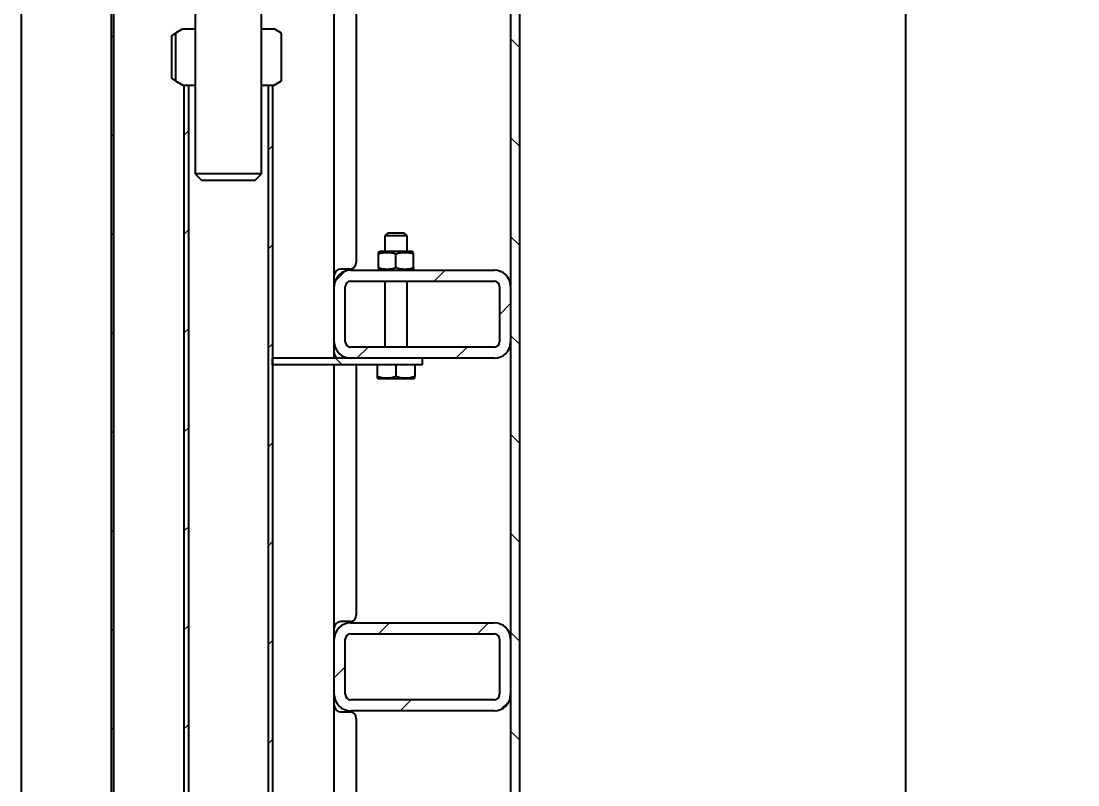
# Model space of a CAD drawing. Header units: millimetres. Extents: x 0 to 594, y 0 to 420.
# Drawn here: x 285.35 to 333.28, y 227.56 to 262.21 of the extents above; entities that cross this region are included whole.
import ezdxf

# ---------------------------------------------------------------- set-up
doc = ezdxf.new("R2010")
doc.units = ezdxf.units.MM
doc.header["$PDSIZE"] = -1
doc.layers.add('FORMAT', color=7, linetype='Continuous')
doc.styles.add('GOST-2.304_Type-B', font='')
doc.styles.add('SLDTEXTSTYLE1', font='TXT', dxfattribs={"width": 0.7})
doc.styles.get('GOST-2.304_Type-B').set_extended_font_data('GOST Common')
doc.dimstyles.new('SLDDIMSTYLE0', dxfattribs={"dimtxt": 3.5, "dimasz": 3.5, "dimexe": 0, "dimexo": 0.0625, "dimgap": 0.875, "dimtad": 2, "dimdec": 1, "dimlfac": 10, "dimrnd": 1e-09, "dimzin": 12, "dimdsep": 46, "dimtxsty": 'SLDTEXTSTYLE1', "dimsah": 1, "dimcen": 0.09, "dimadec": 0, "dimazin": 3, "dimtfac": 1, "dimtdec": 1, "dimtmove": 0, "dimatfit": 0, "dimfxl": 1, "dimfrac": 2, "dimtolj": 1, "dimtzin": 12, "dimarcsym": 0})

# ---------------------------------------------------------------- blocks, each defined once
blk = doc.blocks.new('SW_HATCH_0')
at = {"color": 0, "linetype": 'Continuous', "lineweight": 18}
for p, q in [((1.878, 76.849), (1.778, 76.949)), ((20.278, 76.41), (19.878, 76.81)), ((1.878, 72.359), (1.778, 72.459)), ((5.078, 72.43), (5.278, 72.63)), ((8.878, 71.739), (9.078, 71.939)), ((20.278, 71.92), (19.878, 72.32)), ((5.078, 67.939), (5.278, 68.139)), ((1.878, 67.869), (1.778, 67.969)), ((20.278, 67.43), (19.878, 67.83)), ((8.878, 67.249), (9.078, 67.449)), ((11.922, 65.803), (12.374, 66.256)), ((16.409, 65.8), (16.909, 66.3)), ((19.378, 64.279), (19.878, 64.779)), ((1.878, 63.379), (1.778, 63.479)), ((5.078, 63.449), (5.278, 63.649)), ((20.278, 62.939), (19.878, 63.339)), ((8.878, 62.759), (9.078, 62.959)), ((12.909, 62.3), (13.409, 62.8)), ((17.399, 62.3), (17.899, 62.8)), ((12.237, 62), (11.937, 62.3)), ((1.878, 58.889), (1.778, 58.989)), ((5.078, 58.959), (5.278, 59.159)), ((8.878, 58.269), (9.078, 58.469)), ((20.278, 58.449), (19.878, 58.849)), ((5.078, 54.469), (5.278, 54.669)), ((1.878, 54.399), (1.778, 54.499)), ((20.278, 53.959), (19.878, 54.359)), ((8.878, 53.779), (9.078, 53.979)), ((1.878, 49.909), (1.778, 50.009)), ((5.078, 49.979), (5.278, 50.179)), ((13.879, 49.8), (14.379, 50.3)), ((18.369, 49.8), (18.869, 50.3)), ((20.278, 49.469), (19.878, 49.869)), ((8.878, 49.289), (9.078, 49.489)), ((11.878, 47.799), (12.378, 48.299)), ((14.869, 46.3), (15.369, 46.8)), ((19.417, 46.358), (19.819, 46.76)), ((5.078, 45.489), (5.278, 45.689)), ((1.878, 45.418), (1.778, 45.518)), ((20.278, 44.979), (19.878, 45.379)), ((8.878, 44.799), (9.078, 44.999))]:
    blk.add_line(p, q, dxfattribs=at)
blk = doc.blocks.new('*D56')
at = {"layer": 'Defpoints', "color": 0, "lineweight": 0, "transparency": 16777216}
for p in [(299.554, 368.414), (300.304, 182.814), (325.466, 182.814)]:
    blk.add_point(p, dxfattribs=at)
at = {"layer": 'FORMAT', "color": 0, "lineweight": -2, "transparency": 16777216}
for p, q in [((299.616, 368.414), (325.466, 368.414)), ((325.466, 364.914), (325.466, 186.314)), ((300.366, 182.814), (325.466, 182.814))]:
    blk.add_line(p, q, dxfattribs=at)
at = {"layer": 'FORMAT', "color": 0, "lineweight": 0, "transparency": 16777216}
for points in [[(324.882, 364.914), (326.049, 364.914), (325.466, 368.414)], [(324.882, 186.314), (326.049, 186.314), (325.466, 182.814)]]:
    blk.add_solid(points, dxfattribs=at)
at = {"layer": 'FORMAT', "color": 0, "transparency": 16777216, "insert": (329.341, 275.614), "char_height": 6, "attachment_point": 5, "rotation": 90, "style": 'GOST-2.304_Type-B'}
blk.add_mtext('\\A1;1856', dxfattribs=at)

msp = doc.modelspace()

# ---------------------------------------------------------------- linework, layer by layer
at = {"layer": 'FORMAT'}
for p, q in [((285.354, 274.064), (285.354, 185.614)), ((289.454, 187.114), (289.454, 273.864)), ((289.554, 187.114), (289.554, 273.864)), ((307.554, 273.954), (307.554, 183.114)), ((307.954, 273.954), (307.954, 183.114)), ((293.254, 270.084), (293.254, 255.284)), ((296.254, 255.284), (296.254, 270.084)), ((299.554, 250.164), (299.554, 263.664)), ((300.554, 262.564), (300.554, 251.264)), ((292.167, 261.526), (292.35, 261.671)), ((292.684, 261.864), (292.35, 261.671)), ((292.35, 261.671), (292.35, 259.497)), ((292.684, 261.864), (293.254, 261.864)), ((296.254, 261.864), (296.824, 261.864)), ((297.158, 261.671), (296.824, 261.864)), ((297.158, 259.497), (297.158, 261.671)), ((292.167, 261.526), (292.167, 259.642)), ((292.35, 259.497), (292.167, 259.642)), ((292.35, 259.497), (292.684, 259.304)), ((292.684, 259.304), (293.254, 259.304)), ((292.754, 259.304), (292.954, 259.304)), ((292.754, 199.304), (292.754, 259.304)), ((292.954, 199.304), (292.954, 259.304)), ((296.254, 259.304), (296.824, 259.304)), ((296.554, 259.304), (296.554, 199.304)), ((296.554, 259.304), (296.754, 259.304)), ((296.754, 259.304), (296.754, 199.304)), ((296.824, 259.304), (297.158, 259.497)), ((293.254, 255.284), (293.554, 254.984)), ((296.254, 255.284), (293.254, 255.284)), ((295.954, 254.984), (293.554, 254.984)), ((295.954, 254.984), (296.254, 255.284)), ((302.004, 252.614), (301.854, 252.464)), ((302.004, 252.614), (302.704, 252.614)), ((302.854, 252.464), (302.704, 252.614)), ((301.854, 252.464), (301.854, 251.754)), ((302.854, 252.464), (301.854, 252.464)), ((302.854, 251.754), (302.854, 252.464)), ((301.634, 251.754), (301.553, 251.707)), ((301.554, 251.636), (301.554, 251.707)), ((301.554, 251.032), (301.554, 251.636)), ((303.074, 251.754), (301.634, 251.754)), ((302.354, 251.032), (302.354, 251.636)), ((303.155, 251.707), (303.074, 251.754)), ((303.154, 251.636), (303.154, 251.705)), ((303.154, 251.032), (303.154, 251.636)), ((300.254, 250.964), (299.854, 250.964)), ((300.304, 250.914), (306.804, 250.914)), ((301.553, 250.961), (301.634, 250.914)), ((301.554, 251.032), (301.554, 250.963)), ((303.074, 250.914), (303.155, 250.961)), ((303.154, 251.032), (303.154, 250.961)), ((299.554, 247.664), (299.554, 250.164)), ((300.054, 247.664), (300.054, 250.164)), ((300.304, 250.414), (306.804, 250.414)), ((301.854, 250.414), (301.854, 247.414)), ((302.854, 247.414), (302.854, 250.414)), ((307.054, 250.164), (307.054, 247.664)), ((307.554, 250.164), (307.554, 247.664)), ((299.554, 246.914), (299.554, 247.664)), ((306.804, 247.414), (300.304, 247.414)), ((296.754, 246.614), (296.754, 246.914)), ((303.554, 246.914), (296.754, 246.914)), ((306.804, 246.914), (300.304, 246.914)), ((303.554, 246.614), (303.554, 246.914)), ((303.554, 246.614), (296.754, 246.614)), ((299.554, 234.164), (299.554, 246.614)), ((300.554, 246.564), (300.55, 246.614)), ((300.554, 246.564), (300.554, 235.264)), ((301.504, 246.614), (301.504, 246.099)), ((302.354, 246.614), (302.354, 246.099)), ((303.204, 246.614), (303.204, 246.099)), ((301.504, 246.099), (301.504, 246.028)), ((301.504, 246.023), (301.589, 245.974)), ((303.119, 245.974), (301.589, 245.974)), ((303.119, 245.974), (303.204, 246.023)), ((303.204, 246.029), (303.204, 246.099)), ((300.254, 234.964), (299.854, 234.964)), ((300.304, 234.914), (306.804, 234.914)), ((300.304, 234.414), (306.804, 234.414)), ((299.554, 231.664), (299.554, 234.164)), ((300.054, 231.664), (300.054, 234.164)), ((307.054, 234.164), (307.054, 231.664)), ((307.554, 234.164), (307.554, 231.664)), ((299.554, 218.164), (299.554, 231.664)), ((306.804, 231.414), (300.304, 231.414)), ((299.854, 230.864), (300.254, 230.864)), ((306.804, 230.914), (300.304, 230.914)), ((300.554, 230.564), (300.554, 219.264))]:
    msp.add_line(p, q, dxfattribs=at)
for centre, radius, start, end in [((301.954, 250.525), 1.181, 70.1979, 109.8021), ((302.754, 250.531), 1.175, 70.1019, 109.8981), ((300.254, 251.264), 0.3, 270, 0), ((299.854, 250.664), 0.3, 90, 180), ((300.304, 250.164), 0.75, 90, 180), ((301.954, 252.143), 1.181, 250.202, 289.798), ((302.754, 252.137), 1.175, 250.1019, 289.8981), ((306.804, 250.164), 0.75, 0, 90), ((300.304, 250.164), 0.25, 90, 180), ((306.804, 250.164), 0.25, 0, 90), ((300.304, 247.664), 0.75, 180, 270), ((300.304, 247.664), 0.25, 180, 270), ((306.804, 247.664), 0.75, 270, 0), ((306.804, 247.664), 0.25, 270, 0), ((299.854, 247.164), 0.3, 180, 236.4427), ((301.929, 247.273), 1.249, 250.1019, 289.8981), ((302.779, 247.273), 1.249, 250.1019, 289.8981), ((299.854, 234.664), 0.3, 90, 180), ((300.304, 234.164), 0.75, 90, 180), ((300.254, 235.264), 0.3, 270, 0), ((306.804, 234.164), 0.75, 0, 90), ((300.304, 234.164), 0.25, 90, 180), ((306.804, 234.164), 0.25, 0, 90), ((300.304, 231.664), 0.75, 180, 270), ((300.304, 231.664), 0.25, 180, 270), ((306.804, 231.664), 0.75, 270, 0), ((306.804, 231.664), 0.25, 270, 0), ((299.854, 231.164), 0.3, 180, 270), ((300.254, 230.564), 0.3, 0, 90)]:
    msp.add_arc(centre, radius, start, end, dxfattribs=at)

# ---------------------------------------------------------------- block references
msp.add_blockref('SW_HATCH_0', (287.676, 184.614), dxfattribs=at)

# ---------------------------------------------------------------- dimensions: what is measured, and where the dimension line sits
dim = msp.add_linear_dim(base=(325.466, 182.814), p1=(299.554, 368.414), p2=(300.304, 182.814), angle=90, dimstyle='SLDDIMSTYLE0', override={"dimtxt": 6, "dimtxsty": 'GOST-2.304_Type-B'}, dxfattribs=at)
dim.commit()
dim.dimension.update_dxf_attribs({"geometry": '*D56', "text_midpoint": (329.341, 275.614)})

doc.saveas('drawing.dxf')
